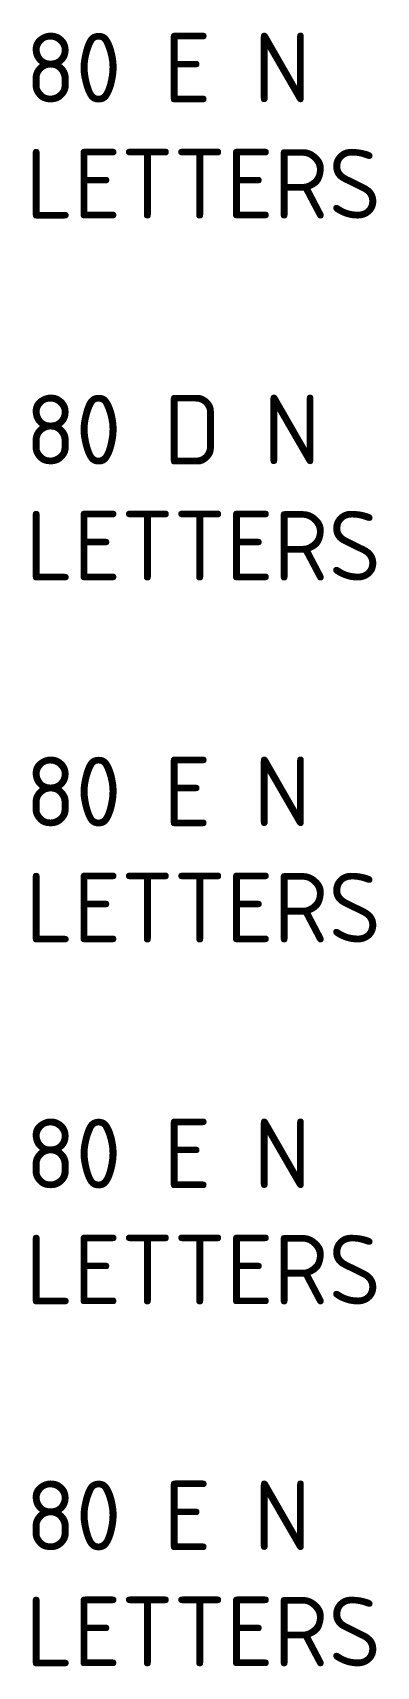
# Model space of a CAD drawing. Extents: x 0 to 420, y 0 to 297.
# Drawn here: x 234.5 to 246.8, y 157.4 to 216.1 of the extents above; entities that cross this region are included whole.
import ezdxf

# ---------------------------------------------------------------- set-up
doc = ezdxf.new("R2010")
doc.units = 0
doc.layers.add('comments', color=4, linetype='CONTINUOUS')
doc.layers.add('L35', color=3, linetype='CONTINUOUS')
doc.styles.add('ISO', font='iso3098b.shx')

# ---------------------------------------------------------------- blocks, each defined once
blk = doc.blocks.new('blk50des')
at = {"layer": 'comments', "style": 'ISO'}
for s, p in [('80 E N', (0, 0)), ('LETTERS', (0, -4.167))]:
    blk.add_text(s, height=2.5, dxfattribs=at).set_placement(p)
blk = doc.blocks.new('blk49des')
at = {"layer": 'comments', "style": 'ISO'}
for s, p in [('80 E N', (0, 0)), ('LETTERS', (0, -4.167))]:
    blk.add_text(s, height=2.5, dxfattribs=at).set_placement(p)
blk = doc.blocks.new('blk48des')
at = {"layer": 'comments', "style": 'ISO'}
for s, p in [('80 E N', (0, 0)), ('LETTERS', (0, -4.167))]:
    blk.add_text(s, height=2.5, dxfattribs=at).set_placement(p)
blk = doc.blocks.new('blk51des')
at = {"layer": 'comments', "style": 'ISO'}
for s, p in [('80 D N', (0, 0)), ('LETTERS', (0, -4.167))]:
    blk.add_text(s, height=2.5, dxfattribs=at).set_placement(p)
blk = doc.blocks.new('blk46des')
at = {"layer": 'comments', "style": 'ISO'}
for s, p in [('80 E N', (0, 0)), ('LETTERS', (0, -4.167))]:
    blk.add_text(s, height=2.5, dxfattribs=at).set_placement(p)

msp = doc.modelspace()

# ---------------------------------------------------------------- block references
at = {"layer": 'L35'}
for name, p in [('blk46des', (234.271107, 213.558712)), ('blk51des', (234.271107, 200.558712)), ('blk48des', (234.271107, 187.558712)), ('blk49des', (234.271107, 174.558712)), ('blk50des', (234.271107, 161.558712))]:
    msp.add_blockref(name, p, dxfattribs=at)

doc.saveas('drawing.dxf')
